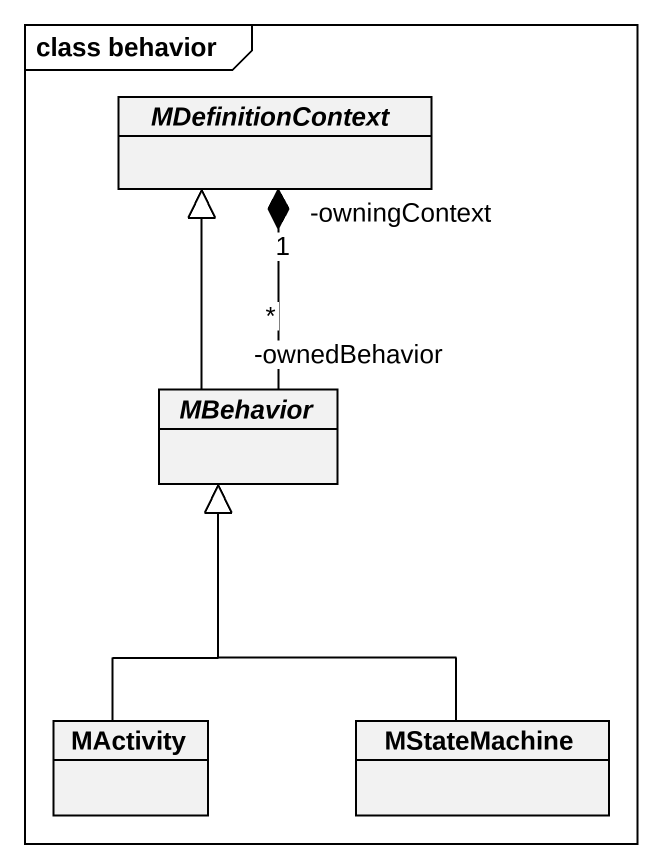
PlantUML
@startuml
mainframe class behavior
hide circle
hide empty members
abstract class MDefinitionContext
abstract class MBehavior
class MActivity
class MStateMachine
MDefinitionContext "-owningContext\n1" *-- "-ownedBehavior\n*" MBehavior
MBehavior -up-|> MDefinitionContext
MActivity -up-|> MBehavior
MStateMachine -up-|> MBehavior
@enduml
